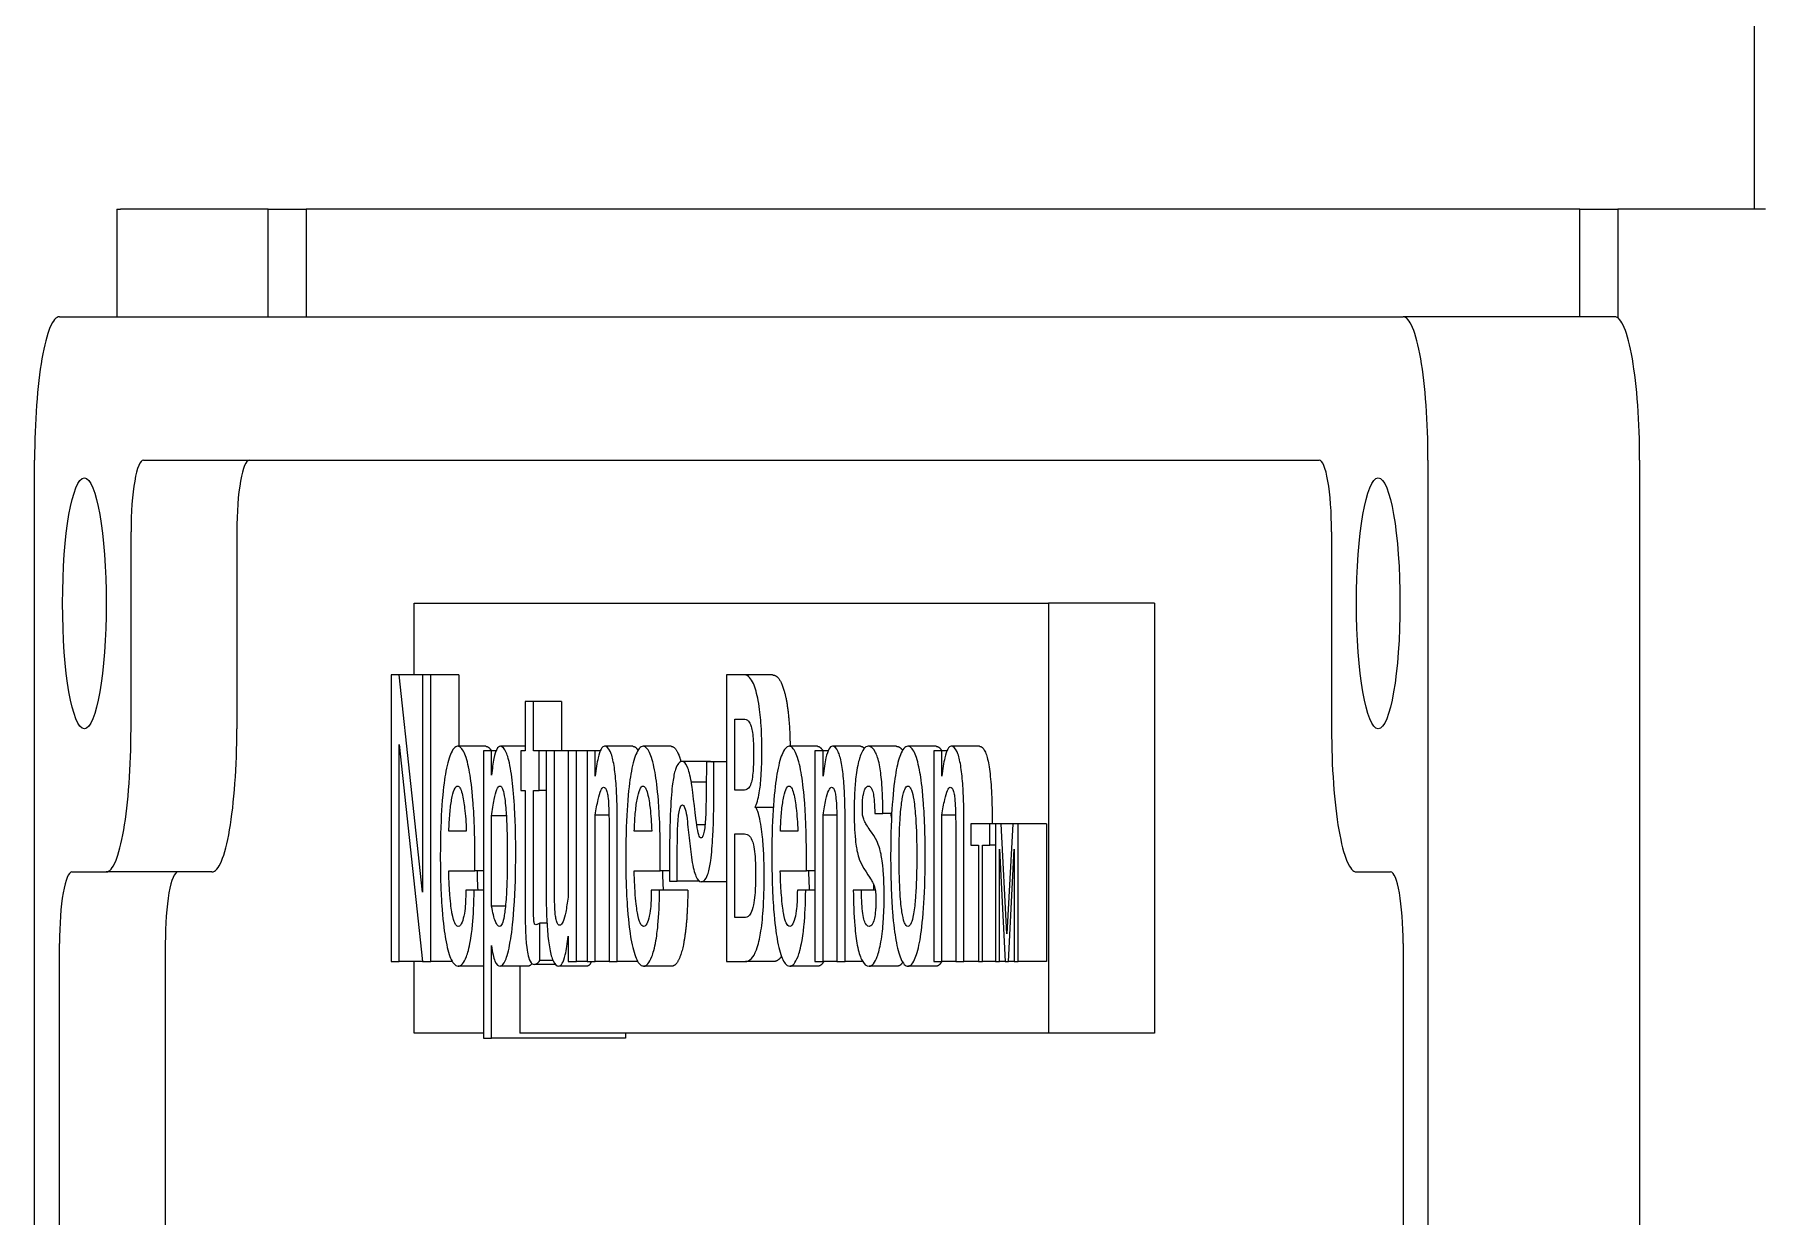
# Model space of a CAD drawing. Header units: inches. Extents: x 14 to 368, y 5 to 236.
# Drawn here: x 173.768 to 176.788, y 104.062 to 106.124 of the extents above; entities that cross this region are included whole.
import ezdxf

# ---------------------------------------------------------------- set-up
doc = ezdxf.new("R2010")
doc.units = ezdxf.units.IN
doc.header["$LTSCALE"] = 11
doc.header["$MEASUREMENT"] = 0
doc.layers.add('Visible (ANSI)', color=7, linetype='Continuous', lineweight=50)

msp = doc.modelspace()

# ---------------------------------------------------------------- linework, layer by layer
at = {"layer": 'Visible (ANSI)', "linetype": 'Continuous', "lineweight": 18}
for p, q in [((176.768587, 105.81876), (176.768587, 107.81876)), ((173.911223, 105.81876), (173.917869, 105.81876)), ((173.911223, 105.81876), (173.911223, 105.63126)), ((174.175451, 105.81876), (173.917869, 105.81876)), ((174.175451, 105.63126), (174.175451, 105.81876)), ((174.175451, 105.81876), (174.241437, 105.81876)), ((174.241437, 105.81876), (174.241437, 105.63126)), ((176.464134, 105.81876), (174.241437, 105.81876)), ((176.464134, 105.63126), (176.464134, 105.81876)), ((176.464134, 105.81876), (176.53012, 105.81876)), ((176.53012, 105.81876), (176.53012, 105.629436)), ((176.787702, 105.81876), (176.53012, 105.81876)), ((173.811332, 105.63126), (176.155583, 105.63126)), ((176.524886, 105.63126), (176.155583, 105.63126)), ((173.76792, 102.943725), (173.76792, 105.38126)), ((173.957848, 105.381225), (176.009067, 105.381225)), ((176.198995, 105.38126), (176.198995, 97.88126)), ((176.568298, 105.38126), (176.568298, 97.88126)), ((173.936142, 104.91251), (173.936142, 105.256225)), ((174.120794, 105.256225), (174.120794, 104.91251)), ((176.030773, 105.256225), (176.030773, 104.91251)), ((174.429954, 105.131225), (175.536961, 105.131225)), ((174.429954, 105.006225), (174.429954, 105.131225)), ((175.536961, 105.131225), (175.536961, 104.381225)), ((175.721613, 105.131225), (175.536961, 105.131225)), ((175.721613, 105.131225), (175.721613, 104.381225)), ((174.390029, 105.006225), (174.390029, 104.506225)), ((174.404089, 105.006225), (174.390029, 105.006225)), ((174.444953, 105.006225), (174.404089, 105.006225)), ((174.444953, 104.627176), (174.404089, 105.006225)), ((174.459101, 105.006225), (174.444953, 105.006225)), ((174.444953, 105.006225), (174.444953, 104.627176)), ((174.508342, 105.006225), (174.459101, 105.006225)), ((174.459101, 104.506225), (174.459101, 105.006225)), ((174.508342, 105.006225), (174.508342, 104.881731)), ((174.975001, 105.006225), (174.975001, 104.506225)), ((175.006373, 105.006225), (174.975001, 105.006225)), ((175.055614, 105.006225), (175.006373, 105.006225)), ((174.638173, 104.960172), (174.623761, 104.960172)), ((174.623761, 104.960172), (174.623761, 104.873634)), ((174.638173, 104.873634), (174.638173, 104.960172)), ((174.687414, 104.960172), (174.638173, 104.960172)), ((174.687414, 104.960172), (174.687414, 104.873634)), ((174.989676, 104.929302), (175.005319, 104.929302)), ((174.989676, 104.805314), (174.989676, 104.929302)), ((174.404089, 104.884767), (174.444953, 104.506225)), ((174.404089, 104.506225), (174.404089, 104.884767)), ((174.555144, 104.881731), (174.505903, 104.881731)), ((174.623761, 104.881731), (174.58065, 104.881731)), ((174.811599, 104.881731), (174.762359, 104.881731)), ((174.878701, 104.881731), (174.829461, 104.881731)), ((175.133612, 104.881731), (175.084372, 104.881731)), ((175.20915, 104.881731), (175.15991, 104.881731)), ((175.271331, 104.881731), (175.222091, 104.881731)), ((175.340893, 104.881731), (175.291653, 104.881731)), ((175.416432, 104.881731), (175.367191, 104.881731)), ((174.565272, 104.873634), (174.550948, 104.873634)), ((174.550948, 104.873634), (174.550948, 104.372622)), ((174.565272, 104.83163), (174.565272, 104.873634)), ((174.572968, 104.873634), (174.565272, 104.873634)), ((174.623761, 104.873634), (174.61638, 104.873634)), ((174.61638, 104.873634), (174.61638, 104.804808)), ((174.648016, 104.873634), (174.638173, 104.873634)), ((174.648016, 104.804808), (174.648016, 104.873634)), ((174.660281, 104.873634), (174.648016, 104.873634)), ((174.674781, 104.873634), (174.660281, 104.873634)), ((174.660281, 104.873634), (174.660281, 104.636792)), ((174.674781, 104.639322), (174.674781, 104.873634)), ((174.698772, 104.873634), (174.674781, 104.873634)), ((174.713096, 104.873634), (174.698772, 104.873634)), ((174.698772, 104.873634), (174.698772, 104.618573)), ((174.713096, 104.506225), (174.713096, 104.873634)), ((174.731865, 104.873634), (174.713096, 104.873634)), ((174.746189, 104.873634), (174.731865, 104.873634)), ((174.731865, 104.873634), (174.731865, 104.506225)), ((174.746189, 104.829605), (174.746189, 104.873634)), ((174.754685, 104.873634), (174.746189, 104.873634)), ((174.947121, 104.855415), (174.897881, 104.855415)), ((174.953244, 104.854403), (174.940062, 104.854403)), ((174.975001, 104.854403), (174.953244, 104.854403)), ((174.953244, 104.824545), (174.953244, 104.854403)), ((175.14374, 104.873634), (175.129416, 104.873634)), ((175.129416, 104.873634), (175.129416, 104.506225)), ((175.14374, 104.829605), (175.14374, 104.873634)), ((175.152236, 104.873634), (175.14374, 104.873634)), ((175.351022, 104.873634), (175.336697, 104.873634)), ((175.336697, 104.873634), (175.336697, 104.506225)), ((175.359517, 104.873634), (175.351022, 104.873634)), ((175.351022, 104.829605), (175.351022, 104.873634)), ((174.939755, 104.818978), (174.913787, 104.818978)), ((174.61638, 104.804808), (174.623761, 104.804808)), ((174.623761, 104.804808), (174.623761, 104.617561)), ((174.638173, 104.61503), (174.638173, 104.804808)), ((174.638173, 104.804808), (174.648016, 104.804808)), ((174.660281, 104.804808), (174.648016, 104.804808)), ((175.006285, 104.805314), (174.989676, 104.805314)), ((174.565272, 104.602885), (174.565272, 104.760273)), ((174.591043, 104.760273), (174.565272, 104.760273)), ((174.746189, 104.506225), (174.746189, 104.761792)), ((174.769991, 104.761792), (174.746189, 104.761792)), ((175.056738, 104.774969), (175.025063, 104.774969)), ((175.14374, 104.506225), (175.14374, 104.761792)), ((175.167542, 104.761792), (175.14374, 104.761792)), ((175.233866, 104.764322), (175.248015, 104.764322)), ((175.263314, 104.764322), (175.248015, 104.764322)), ((175.374823, 104.761792), (175.351022, 104.761792)), ((175.351022, 104.506225), (175.351022, 104.761792)), ((174.521106, 104.733958), (174.4907, 104.733958)), ((174.77018, 104.740537), (174.77018, 104.506225)), ((174.784592, 104.506225), (174.784592, 104.743067)), ((174.844664, 104.733958), (174.814258, 104.733958)), ((174.937687, 104.744585), (174.923102, 104.744585)), ((174.989676, 104.728897), (175.006373, 104.728897)), ((174.989676, 104.583148), (174.989676, 104.728897)), ((175.099575, 104.733958), (175.069169, 104.733958)), ((175.167731, 104.740537), (175.167731, 104.506225)), ((175.182143, 104.506225), (175.182143, 104.743067)), ((175.375012, 104.740537), (175.375012, 104.506225)), ((175.389424, 104.506225), (175.389424, 104.743067)), ((175.434782, 104.746225), (175.401331, 104.746225)), ((175.401331, 104.746225), (175.401331, 104.709302)), ((175.444611, 104.746225), (175.434782, 104.746225)), ((175.434782, 104.709302), (175.434782, 104.746225)), ((175.45406, 104.746225), (175.444611, 104.746225)), ((175.444611, 104.746225), (175.444611, 104.506225)), ((175.47456, 104.746225), (175.45406, 104.746225)), ((175.464226, 104.554322), (175.45406, 104.746225)), ((175.47456, 104.746225), (175.464226, 104.554322)), ((175.483967, 104.746225), (175.47456, 104.746225)), ((175.533207, 104.746225), (175.483967, 104.746225)), ((175.483967, 104.506225), (175.483967, 104.746225)), ((175.533207, 104.746225), (175.533207, 104.506225)), ((175.401331, 104.709302), (175.414492, 104.709302)), ((175.414492, 104.709302), (175.414492, 104.506225)), ((175.421537, 104.709302), (175.434782, 104.709302)), ((175.421537, 104.506225), (175.421537, 104.709302)), ((175.444611, 104.709302), (175.434782, 104.709302)), ((175.45136, 104.702014), (175.461231, 104.506225)), ((175.45136, 104.506225), (175.45136, 104.702014)), ((175.467263, 104.506225), (175.477175, 104.702014)), ((175.477175, 104.702014), (175.477175, 104.506225)), ((174.536046, 104.664626), (174.536046, 104.689423)), ((174.859603, 104.664626), (174.859603, 104.689423)), ((174.875559, 104.676771), (174.875559, 104.646407)), ((175.114514, 104.664626), (175.114514, 104.689423)), ((173.833045, 104.66251), (173.89273, 104.66251)), ((174.077381, 104.66251), (173.89273, 104.66251)), ((174.490524, 104.664626), (174.536046, 104.664626)), ((174.550948, 104.664626), (174.536046, 104.664626)), ((174.814082, 104.664626), (174.859603, 104.664626)), ((174.875559, 104.664626), (174.859603, 104.664626)), ((174.875559, 104.646407), (174.888829, 104.646407)), ((174.927771, 104.646407), (174.888829, 104.646407)), ((174.975001, 104.645395), (174.930923, 104.645395)), ((175.068993, 104.664626), (175.114514, 104.664626)), ((175.129416, 104.664626), (175.114514, 104.664626)), ((175.231384, 104.641649), (175.231384, 104.630719)), ((176.074185, 104.66251), (176.133871, 104.66251)), ((174.534903, 104.630719), (174.520227, 104.630719)), ((174.550948, 104.630719), (174.534903, 104.630719)), ((174.858461, 104.630719), (174.843785, 104.630719)), ((174.907701, 104.630719), (174.858461, 104.630719)), ((175.113372, 104.630719), (175.098696, 104.630719)), ((175.129416, 104.630719), (175.113372, 104.630719)), ((175.210666, 104.630719), (175.196342, 104.630719)), ((175.234838, 104.630719), (175.210666, 104.630719)), ((174.589484, 104.602885), (174.565272, 104.602885)), ((175.007955, 104.583148), (174.989676, 104.583148)), ((174.649334, 104.507743), (174.649334, 104.573026)), ((174.661837, 104.573026), (174.649334, 104.573026)), ((174.698772, 104.550253), (174.698772, 104.506225)), ((173.811339, 102.943725), (173.811339, 104.53751)), ((173.99599, 104.53751), (173.99599, 102.943725)), ((174.565272, 104.372622), (174.565272, 104.534059)), ((176.155577, 104.53751), (176.155577, 98.72501)), ((174.390029, 104.506225), (174.404089, 104.506225)), ((174.444953, 104.506225), (174.404089, 104.506225)), ((174.429954, 104.381225), (174.429954, 104.506225)), ((174.444953, 104.506225), (174.459101, 104.506225)), ((174.496704, 104.506225), (174.459101, 104.506225)), ((174.550948, 104.498128), (174.506958, 104.498128)), ((174.629188, 104.498128), (174.579947, 104.498128)), ((174.614512, 104.498128), (174.614512, 104.381225)), ((174.676358, 104.501164), (174.639843, 104.501164)), ((174.672299, 104.507743), (174.649334, 104.507743)), ((174.731667, 104.498128), (174.682427, 104.498128)), ((174.698772, 104.506225), (174.713096, 104.506225)), ((174.731865, 104.506225), (174.713096, 104.506225)), ((174.731865, 104.506225), (174.746189, 104.506225)), ((174.77018, 104.506225), (174.746189, 104.506225)), ((174.77018, 104.506225), (174.784592, 104.506225)), ((174.820261, 104.506225), (174.784592, 104.506225)), ((174.879756, 104.498128), (174.830515, 104.498128)), ((174.975001, 104.506225), (175.007955, 104.506225)), ((175.057195, 104.506225), (175.007955, 104.506225)), ((175.134667, 104.498128), (175.085427, 104.498128)), ((175.129416, 104.506225), (175.14374, 104.506225)), ((175.167731, 104.506225), (175.14374, 104.506225)), ((175.167731, 104.506225), (175.182143, 104.506225)), ((175.212556, 104.506225), (175.182143, 104.506225)), ((175.273264, 104.498128), (175.224024, 104.498128)), ((175.340893, 104.498128), (175.291653, 104.498128)), ((175.336697, 104.506225), (175.351022, 104.506225)), ((175.375012, 104.506225), (175.351022, 104.506225)), ((175.375012, 104.506225), (175.389424, 104.506225)), ((175.414492, 104.506225), (175.389424, 104.506225)), ((175.414492, 104.506225), (175.421537, 104.506225)), ((175.444611, 104.506225), (175.421537, 104.506225)), ((175.444611, 104.506225), (175.45136, 104.506225)), ((175.461231, 104.506225), (175.45136, 104.506225)), ((175.461231, 104.506225), (175.467263, 104.506225)), ((175.477175, 104.506225), (175.467263, 104.506225)), ((175.477175, 104.506225), (175.483967, 104.506225)), ((175.533207, 104.506225), (175.483967, 104.506225)), ((174.550948, 104.381225), (174.429954, 104.381225)), ((174.550948, 104.372622), (174.565272, 104.372622)), ((174.799164, 104.372622), (174.565272, 104.372622)), ((175.536961, 104.381225), (174.614512, 104.381225)), ((174.799164, 104.381225), (174.799164, 104.372622)), ((175.721613, 104.381225), (175.536961, 104.381225))]:
    msp.add_line(p, q, dxfattribs=at)
for centre, major_axis, start_param, end_param in [((173.811332, 105.38126), (0, 0.25), 0, 1.57079633), ((176.155583, 105.38126), (0, 0.25), 4.71238898, 6.28318531), ((176.524886, 105.38126), (0, 0.25), 4.71238898, 6.28318531), ((173.957848, 105.256225), (0, 0.125), 0, 1.57079633), ((174.1425, 105.256225), (0, 0.125), 0, 1.57079633), ((176.009067, 105.256225), (0, 0.125), 4.71238898, 6.28318531), ((173.89273, 104.91251), (0, -0.25), 0, 1.57079633), ((174.077381, 104.91251), (0, -0.25), 0, 1.57079633), ((176.074185, 104.91251), (0, -0.25), 4.71238898, 6.28318531), ((173.833045, 104.53751), (0, 0.125), 0, 1.57079633), ((174.017696, 104.53751), (0, 0.125), 0, 1.57079633), ((176.133871, 104.53751), (0, 0.125), 4.71238898, 6.28318531)]:
    msp.add_ellipse(centre, major_axis=major_axis, ratio=0.17364818, start_param=start_param, end_param=end_param, dxfattribs=at)
for centre in [(173.854745, 105.13126), (176.112171, 105.13126)]:
    msp.add_ellipse(centre, major_axis=(0, 0.21875), ratio=0.17364818, dxfattribs=at)
for points, degree, knots in [([(175.036867, 104.873634), (175.036867, 104.882307), (175.03673, 104.89093), (175.036141, 104.907609), (175.035706, 104.915522), (175.034284, 104.933946), (175.032869, 104.947978), (175.028234, 104.973195), (175.025438, 104.983497), (175.018263, 104.999463), (175.013221, 105.006225), (175.006373, 105.006225)], 3, [-1.37022204, -1.37022204, -1.37022204, -1.37022204, -1.13367687, -1.13367687, -0.90603204, -0.90603204, -0.58386018, -0.58386018, -0.30050429, -0.30050429, 0, 0, 0, 0]), ([(175.055614, 105.006225), (175.06238, 105.006225), (175.073541, 104.988512), (175.081626, 104.954099), (175.085805, 104.907378), (175.086067, 104.881731)], 2, [0, 0, 0, 1, 2, 3, 3.86507372, 3.86507372, 3.86507372]), ([(175.005319, 104.929302), (175.007945, 104.929302), (175.010894, 104.928437), (175.014751, 104.923866), (175.016491, 104.921252), (175.019127, 104.913086), (175.019875, 104.909278), (175.021142, 104.901038), (175.02153, 104.896284), (175.022223, 104.884498), (175.022367, 104.876048), (175.022367, 104.868067)], 3, [-0.217883978, -0.217883978, -0.217883978, -0.217883978, -0.151492323, -0.151492323, -0.118749394, -0.118749394, -0.094641913, -0.094641913, -0.060812242, -0.060812242, 0, 0, 0, 0]), ([(174.505903, 104.881731), (174.503732, 104.881731), (174.501572, 104.880618), (174.497128, 104.875549), (174.495171, 104.871747), (174.490168, 104.859347), (174.487215, 104.848033), (174.482628, 104.821364), (174.480316, 104.804119), (174.476988, 104.756895), (174.475761, 104.728563), (174.475761, 104.689929)], 3, [-1.49193162, -1.49193162, -1.49193162, -1.49193162, -1.29030138, -1.29030138, -1.0712515, -1.0712515, -0.64119148, -0.64119148, -0.29439022, -0.29439022, 0, 0, 0, 0]), ([(174.536046, 104.689423), (174.536046, 104.706899), (174.535796, 104.724429), (174.53451, 104.761977), (174.533509, 104.776865), (174.531017, 104.808616), (174.528929, 104.824308), (174.524483, 104.849946), (174.521623, 104.860694), (174.515587, 104.874984), (174.511536, 104.881731), (174.505903, 104.881731)], 3, [-0.953742878, -0.953742878, -0.953742878, -0.953742878, -0.864238922, -0.864238922, -0.757751945, -0.757751945, -0.52950742, -0.52950742, -0.247180323, -0.247180323, 0, 0, 0, 0]), ([(174.58065, 104.881731), (174.578482, 104.881731), (174.576303, 104.880219), (174.572407, 104.872926), (174.570734, 104.867767), (174.567584, 104.852627), (174.566283, 104.842713), (174.565272, 104.83163)], 3, [-0.275184465, -0.275184465, -0.275184465, -0.275184465, -0.180024512, -0.180024512, -0.095399098, -0.095399098, 0, 0, 0, 0]), ([(174.607366, 104.692966), (174.607366, 104.712049), (174.607087, 104.731141), (174.605984, 104.763182), (174.605202, 104.780979), (174.602319, 104.81571), (174.600527, 104.830652), (174.595621, 104.857679), (174.592906, 104.865944), (174.587628, 104.878498), (174.584172, 104.881731), (174.58065, 104.881731)], 3, [-0.558955892, -0.558955892, -0.558955892, -0.558955892, -0.427301963, -0.427301963, -0.333627639, -0.333627639, -0.250557772, -0.250557772, -0.154511048, -0.154511048, 0, 0, 0, 0]), ([(174.762359, 104.881731), (174.760269, 104.881731), (174.758187, 104.88027), (174.75433, 104.873448), (174.752617, 104.868495), (174.749062, 104.853067), (174.747466, 104.842023), (174.746189, 104.829605)], 3, [-0.286997863, -0.286997863, -0.286997863, -0.286997863, -0.195305384, -0.195305384, -0.109970073, -0.109970073, 0, 0, 0, 0]), ([(174.784592, 104.743067), (174.784592, 104.757388), (174.784414, 104.772001), (174.783559, 104.798135), (174.78295, 104.810041), (174.7811, 104.832544), (174.779866, 104.842804), (174.776585, 104.860729), (174.774614, 104.867527), (174.769259, 104.8793), (174.765758, 104.881731), (174.762359, 104.881731)], 3, [-0.549838036, -0.549838036, -0.549838036, -0.549838036, -0.440760651, -0.440760651, -0.347374274, -0.347374274, -0.251258835, -0.251258835, -0.149149172, -0.149149172, 0, 0, 0, 0]), ([(174.829461, 104.881731), (174.827289, 104.881731), (174.82513, 104.880618), (174.820685, 104.875549), (174.818728, 104.871747), (174.813726, 104.859347), (174.810772, 104.848033), (174.806186, 104.821364), (174.803874, 104.804119), (174.800546, 104.756895), (174.799318, 104.728563), (174.799318, 104.689929)], 3, [-1.49193162, -1.49193162, -1.49193162, -1.49193162, -1.29030138, -1.29030138, -1.0712515, -1.0712515, -0.64119148, -0.64119148, -0.29439022, -0.29439022, 0, 0, 0, 0]), ([(174.859603, 104.689423), (174.859603, 104.706899), (174.859354, 104.724429), (174.858067, 104.761977), (174.857066, 104.776865), (174.854575, 104.808616), (174.852487, 104.824308), (174.84804, 104.849946), (174.84518, 104.860694), (174.839144, 104.874984), (174.835094, 104.881731), (174.829461, 104.881731)], 3, [-0.953742878, -0.953742878, -0.953742878, -0.953742878, -0.864238922, -0.864238922, -0.757751945, -0.757751945, -0.52950742, -0.52950742, -0.247180323, -0.247180323, 0, 0, 0, 0]), ([(174.878701, 104.881731), (174.885468, 104.881731), (174.893506, 104.862925), (174.895613, 104.855039)], 2, [0, 0, 0, 1, 1.42925795, 1.42925795, 1.42925795]), ([(175.084372, 104.881731), (175.0822, 104.881731), (175.080041, 104.880618), (175.075597, 104.875549), (175.073639, 104.871747), (175.068637, 104.859347), (175.065683, 104.848033), (175.061097, 104.821364), (175.058785, 104.804119), (175.055457, 104.756895), (175.05423, 104.728563), (175.05423, 104.689929)], 3, [-1.49193162, -1.49193162, -1.49193162, -1.49193162, -1.29030138, -1.29030138, -1.0712515, -1.0712515, -0.64119148, -0.64119148, -0.29439022, -0.29439022, 0, 0, 0, 0]), ([(175.114514, 104.689423), (175.114514, 104.706899), (175.114265, 104.724429), (175.112978, 104.761977), (175.111978, 104.776865), (175.109486, 104.808616), (175.107398, 104.824308), (175.102951, 104.849946), (175.100091, 104.860694), (175.094056, 104.874984), (175.090005, 104.881731), (175.084372, 104.881731)], 3, [-0.953742878, -0.953742878, -0.953742878, -0.953742878, -0.864238922, -0.864238922, -0.757751945, -0.757751945, -0.52950742, -0.52950742, -0.247180323, -0.247180323, 0, 0, 0, 0]), ([(175.15991, 104.881731), (175.157821, 104.881731), (175.155738, 104.88027), (175.151881, 104.873448), (175.150168, 104.868495), (175.146613, 104.853067), (175.145017, 104.842023), (175.14374, 104.829605)], 3, [-0.286997863, -0.286997863, -0.286997863, -0.286997863, -0.195305384, -0.195305384, -0.109970073, -0.109970073, 0, 0, 0, 0]), ([(175.182143, 104.743067), (175.182143, 104.757388), (175.181966, 104.772001), (175.181111, 104.798135), (175.180501, 104.810041), (175.178651, 104.832544), (175.177417, 104.842804), (175.174136, 104.860729), (175.172166, 104.867527), (175.16681, 104.8793), (175.163309, 104.881731), (175.15991, 104.881731)], 3, [-0.549838036, -0.549838036, -0.549838036, -0.549838036, -0.440760651, -0.440760651, -0.347374274, -0.347374274, -0.251258835, -0.251258835, -0.149149172, -0.149149172, 0, 0, 0, 0]), ([(175.222091, 104.881731), (175.219617, 104.881731), (175.217144, 104.880397), (175.211972, 104.873714), (175.209846, 104.868566), (175.206731, 104.859653), (175.20453, 104.852098), (175.200785, 104.829509), (175.199744, 104.818602), (175.198234, 104.797717), (175.197836, 104.784756), (175.197836, 104.771407)], 3, [-0.380184833, -0.380184833, -0.380184833, -0.380184833, -0.319898495, -0.319898495, -0.251008997, -0.251008997, -0.172372504, -0.172372504, -0.101722902, -0.101722902, 0, 0, 0, 0]), ([(175.248015, 104.764322), (175.24797, 104.774348), (175.247786, 104.784421), (175.247065, 104.803037), (175.246566, 104.811612), (175.244897, 104.831057), (175.243589, 104.840909), (175.239951, 104.859169), (175.237613, 104.866188), (175.231028, 104.87918), (175.226413, 104.881731), (175.222091, 104.881731)], 3, [-0.545887419, -0.545887419, -0.545887419, -0.545887419, -0.469637173, -0.469637173, -0.400904814, -0.400904814, -0.30477701, -0.30477701, -0.189676686, -0.189676686, 0, 0, 0, 0]), ([(175.291653, 104.881731), (175.289345, 104.881731), (175.287043, 104.880604), (175.282244, 104.875255), (175.280175, 104.871158), (175.275516, 104.859598), (175.272822, 104.849196), (175.268464, 104.823687), (175.266147, 104.806158), (175.262833, 104.759406), (175.261511, 104.730696), (175.261511, 104.689929)], 3, [-1.56801299, -1.56801299, -1.56801299, -1.56801299, -1.35973826, -1.35973826, -1.12707481, -1.12707481, -0.69333235, -0.69333235, -0.31064426, -0.31064426, 0, 0, 0, 0]), ([(175.321795, 104.689929), (175.321795, 104.707367), (175.321547, 104.724874), (175.320268, 104.762044), (175.31928, 104.776791), (175.316552, 104.811362), (175.314275, 104.826636), (175.310232, 104.849946), (175.307372, 104.860694), (175.301337, 104.874984), (175.297286, 104.881731), (175.291653, 104.881731)], 3, [-0.854658685, -0.854658685, -0.854658685, -0.854658685, -0.788718433, -0.788718433, -0.711388555, -0.711388555, -0.52950742, -0.52950742, -0.247180323, -0.247180323, 0, 0, 0, 0]), ([(175.367191, 104.881731), (175.365102, 104.881731), (175.363019, 104.88027), (175.359162, 104.873448), (175.357449, 104.868495), (175.353894, 104.853067), (175.352299, 104.842023), (175.351022, 104.829605)], 3, [-0.286997863, -0.286997863, -0.286997863, -0.286997863, -0.195305384, -0.195305384, -0.109970073, -0.109970073, 0, 0, 0, 0]), ([(175.389424, 104.743067), (175.389424, 104.757388), (175.389247, 104.772001), (175.388392, 104.798135), (175.387782, 104.810041), (175.385932, 104.832544), (175.384698, 104.842804), (175.381417, 104.860729), (175.379447, 104.867527), (175.374091, 104.8793), (175.37059, 104.881731), (175.367191, 104.881731)], 3, [-0.549838036, -0.549838036, -0.549838036, -0.549838036, -0.440760651, -0.440760651, -0.347374274, -0.347374274, -0.251258835, -0.251258835, -0.149149172, -0.149149172, 0, 0, 0, 0]), ([(174.897881, 104.855415), (174.895687, 104.855415), (174.89346, 104.854414), (174.889549, 104.849778), (174.887668, 104.846561), (174.884159, 104.835622), (174.882667, 104.828366), (174.88021, 104.810815), (174.87879, 104.797547), (174.876692, 104.759985), (174.875559, 104.73004), (174.875559, 104.676771)], 3, [-2.38343253, -2.38343253, -2.38343253, -2.38343253, -1.8060438, -1.8060438, -1.33277788, -1.33277788, -0.86133468, -0.86133468, -0.40590851, -0.40590851, 0, 0, 0, 0]), ([(174.913787, 104.818978), (174.911662, 104.830724), (174.909251, 104.840036), (174.903753, 104.852633), (174.900853, 104.855415), (174.897881, 104.855415)], 3, [-0.259669604, -0.259669604, -0.259669604, -0.259669604, -0.130428825, -0.130428825, 0, 0, 0, 0]), ([(174.940062, 104.854403), (174.939657, 104.806009), (174.939493, 104.791503), (174.939305, 104.777286), (174.939122, 104.768306), (174.938832, 104.762298)], 3, [-0.0733444233, -0.0733444233, -0.0733444233, -0.0733444233, -0.047519074, -0.047519074, 0, 0, 0, 0]), ([(175.022367, 104.868067), (175.022367, 104.861974), (175.022278, 104.855786), (175.021849, 104.844643), (175.021543, 104.839612), (175.020598, 104.829817), (175.019952, 104.825398), (175.018484, 104.818697), (175.01742, 104.814863), (175.012915, 104.806831), (175.009557, 104.805314), (175.006285, 104.805314)], 3, [-0.570946972, -0.570946972, -0.570946972, -0.570946972, -0.453612383, -0.453612383, -0.351244571, -0.351244571, -0.237936486, -0.237936486, -0.143553355, -0.143553355, 0, 0, 0, 0]), ([(175.024828, 104.77495), (175.026282, 104.777823), (175.027698, 104.781439), (175.03022, 104.79016), (175.031329, 104.795065), (175.03372, 104.809095), (175.034785, 104.818647), (175.036501, 104.843401), (175.036867, 104.85856), (175.036867, 104.873634)], 3, [-0.332004447, -0.332004447, -0.332004447, -0.332004447, -0.264558277, -0.264558277, -0.202993513, -0.202993513, -0.114860808, -0.114860808, 0, 0, 0, 0]), ([(174.923102, 104.744585), (174.922527, 104.749583), (174.916235, 104.80428), (174.914117, 104.817462), (174.913985, 104.818221), (174.91385, 104.818786), (174.913817, 104.818908), (174.913787, 104.818978)], 3, [-0.0812338479, -0.0812338479, -0.0812338479, -0.0812338479, -0.0063211266, -0.0063211266, -0.0014322504, -0.0014322504, 0, 0, 0, 0]), ([(174.930923, 104.645395), (174.933132, 104.645395), (174.93538, 104.64641), (174.940358, 104.652423), (174.942116, 104.657426), (174.944749, 104.665767), (174.946286, 104.673368), (174.949282, 104.695064), (174.950448, 104.709768), (174.952794, 104.754146), (174.953244, 104.789657), (174.953244, 104.824545)], 3, [-0.589636819, -0.589636819, -0.589636819, -0.589636819, -0.553532833, -0.553532833, -0.506526146, -0.506526146, -0.40328783, -0.40328783, -0.265842047, -0.265842047, 0, 0, 0, 0]), ([(174.4907, 104.733958), (174.491019, 104.744524), (174.49157, 104.754745), (174.493228, 104.773417), (174.494275, 104.781528), (174.496958, 104.796403), (174.498464, 104.802108), (174.501953, 104.810454), (174.503901, 104.812399), (174.505903, 104.812399)], 3, [-0.311667492, -0.311667492, -0.311667492, -0.311667492, -0.237050543, -0.237050543, -0.16576507, -0.16576507, -0.087852602, -0.087852602, 0, 0, 0, 0]), ([(174.505903, 104.812399), (174.507329, 104.812399), (174.508741, 104.81142), (174.511423, 104.807044), (174.512649, 104.803833), (174.515903, 104.79155), (174.517367, 104.781153), (174.519659, 104.761833), (174.520585, 104.748332), (174.521106, 104.733958)], 3, [-0.251457438, -0.251457438, -0.251457438, -0.251457438, -0.21404187, -0.21404187, -0.178283825, -0.178283825, -0.111899249, -0.111899249, 0, 0, 0, 0]), ([(174.565272, 104.760273), (174.56656, 104.770597), (174.568032, 104.780511), (174.571123, 104.795995), (174.572702, 104.802049), (174.576151, 104.810315), (174.577925, 104.812399), (174.579772, 104.812399)], 3, [-0.260849088, -0.260849088, -0.260849088, -0.260849088, -0.163914804, -0.163914804, -0.081029131, -0.081029131, 0, 0, 0, 0]), ([(174.579772, 104.812399), (174.580668, 104.812399), (174.58156, 104.8119), (174.583263, 104.809701), (174.584059, 104.808088), (174.586107, 104.802137), (174.587208, 104.796916), (174.589744, 104.779918), (174.590589, 104.768056), (174.592208, 104.74028), (174.592602, 104.716601), (174.592602, 104.692966)], 3, [-0.343912155, -0.343912155, -0.343912155, -0.343912155, -0.317867105, -0.317867105, -0.293187958, -0.293187958, -0.251194999, -0.251194999, -0.180100274, -0.180100274, 0, 0, 0, 0]), ([(174.746189, 104.761792), (174.747645, 104.771488), (174.749265, 104.780829), (174.752506, 104.795254), (174.754124, 104.800962), (174.757444, 104.808408), (174.759083, 104.810375), (174.760777, 104.810375)], 3, [-0.254147783, -0.254147783, -0.254147783, -0.254147783, -0.156374809, -0.156374809, -0.074354364, -0.074354364, 0, 0, 0, 0]), ([(174.760777, 104.810375), (174.761851, 104.810375), (174.762957, 104.809869), (174.764904, 104.807302), (174.76578, 104.805446), (174.767313, 104.799883), (174.767819, 104.796831), (174.768777, 104.789484), (174.769184, 104.783713), (174.770003, 104.766975), (174.77018, 104.753646), (174.77018, 104.740537)], 3, [-0.243715019, -0.243715019, -0.243715019, -0.243715019, -0.209104446, -0.209104446, -0.179401679, -0.179401679, -0.150757457, -0.150757457, -0.099891353, -0.099891353, 0, 0, 0, 0]), ([(174.814258, 104.733958), (174.814577, 104.744524), (174.815127, 104.754745), (174.816785, 104.773417), (174.817832, 104.781528), (174.820515, 104.796403), (174.822022, 104.802108), (174.82551, 104.810454), (174.827459, 104.812399), (174.829461, 104.812399)], 3, [-0.311667492, -0.311667492, -0.311667492, -0.311667492, -0.237050543, -0.237050543, -0.16576507, -0.16576507, -0.087852602, -0.087852602, 0, 0, 0, 0]), ([(174.829461, 104.812399), (174.830886, 104.812399), (174.832298, 104.81142), (174.83498, 104.807044), (174.836206, 104.803833), (174.839461, 104.79155), (174.840924, 104.781153), (174.843216, 104.761833), (174.844142, 104.748332), (174.844664, 104.733958)], 3, [-0.251457438, -0.251457438, -0.251457438, -0.251457438, -0.21404187, -0.21404187, -0.178283825, -0.178283825, -0.111899249, -0.111899249, 0, 0, 0, 0]), ([(175.069169, 104.733958), (175.069488, 104.744524), (175.070038, 104.754745), (175.071697, 104.773417), (175.072743, 104.781528), (175.075426, 104.796403), (175.076933, 104.802108), (175.080422, 104.810454), (175.08237, 104.812399), (175.084372, 104.812399)], 3, [-0.311667492, -0.311667492, -0.311667492, -0.311667492, -0.237050543, -0.237050543, -0.16576507, -0.16576507, -0.087852602, -0.087852602, 0, 0, 0, 0]), ([(175.084372, 104.812399), (175.085797, 104.812399), (175.08721, 104.81142), (175.089892, 104.807044), (175.091117, 104.803833), (175.094372, 104.79155), (175.095835, 104.781153), (175.098128, 104.761833), (175.099053, 104.748332), (175.099575, 104.733958)], 3, [-0.251457438, -0.251457438, -0.251457438, -0.251457438, -0.21404187, -0.21404187, -0.178283825, -0.178283825, -0.111899249, -0.111899249, 0, 0, 0, 0]), ([(175.14374, 104.761792), (175.145196, 104.771488), (175.146817, 104.780829), (175.150057, 104.795254), (175.151675, 104.800962), (175.154996, 104.808408), (175.156634, 104.810375), (175.158328, 104.810375)], 3, [-0.254147783, -0.254147783, -0.254147783, -0.254147783, -0.156374809, -0.156374809, -0.074354364, -0.074354364, 0, 0, 0, 0]), ([(175.158328, 104.810375), (175.159402, 104.810375), (175.160508, 104.809869), (175.162455, 104.807302), (175.163331, 104.805446), (175.164865, 104.799883), (175.16537, 104.796831), (175.166329, 104.789484), (175.166735, 104.783713), (175.167554, 104.766975), (175.167731, 104.753646), (175.167731, 104.740537)], 3, [-0.243715019, -0.243715019, -0.243715019, -0.243715019, -0.209104446, -0.209104446, -0.179401679, -0.179401679, -0.150757457, -0.150757457, -0.099891353, -0.099891353, 0, 0, 0, 0]), ([(175.21216, 104.776468), (175.21216, 104.778628), (175.212197, 104.780775), (175.212354, 104.784913), (175.212471, 104.786864), (175.212922, 104.792233), (175.213341, 104.795233), (175.214624, 104.801792), (175.215605, 104.804771), (175.218546, 104.811097), (175.220791, 104.812399), (175.222882, 104.812399)], 3, [-0.199332402, -0.199332402, -0.199332402, -0.199332402, -0.182867861, -0.182867861, -0.167049192, -0.167049192, -0.137423155, -0.137423155, -0.091748754, -0.091748754, 0, 0, 0, 0]), ([(175.222882, 104.812399), (175.224985, 104.812399), (175.227051, 104.810946), (175.229734, 104.804808), (175.230586, 104.80197), (175.232033, 104.794487), (175.232589, 104.790128), (175.233535, 104.778648), (175.233788, 104.771496), (175.233866, 104.764322)], 3, [-0.223385569, -0.223385569, -0.223385569, -0.223385569, -0.140059831, -0.140059831, -0.096765916, -0.096765916, -0.05477189, -0.05477189, 0, 0, 0, 0]), ([(175.276274, 104.689929), (175.276274, 104.703412), (175.276428, 104.717391), (175.27729, 104.744377), (175.277927, 104.754558), (175.279583, 104.775713), (175.280768, 104.784267), (175.283296, 104.79885), (175.284771, 104.803506), (175.287769, 104.810598), (175.289692, 104.812399), (175.291653, 104.812399)], 3, [-0.22807944, -0.22807944, -0.22807944, -0.22807944, -0.205294754, -0.205294754, -0.181748055, -0.181748055, -0.142221383, -0.142221383, -0.086038211, -0.086038211, 0, 0, 0, 0]), ([(175.291653, 104.812399), (175.292734, 104.812399), (175.293808, 104.811822), (175.296192, 104.808973), (175.297175, 104.806708), (175.299333, 104.801063), (175.300649, 104.795453), (175.30329, 104.779013), (175.304378, 104.767673), (175.306433, 104.736895), (175.307032, 104.715676), (175.307032, 104.689929)], 3, [-0.485256347, -0.485256347, -0.485256347, -0.485256347, -0.453784115, -0.453784115, -0.414355835, -0.414355835, -0.320828378, -0.320828378, -0.196193606, -0.196193606, 0, 0, 0, 0]), ([(175.351022, 104.761792), (175.352477, 104.771488), (175.354098, 104.780829), (175.357338, 104.795254), (175.358956, 104.800962), (175.362277, 104.808408), (175.363915, 104.810375), (175.365609, 104.810375)], 3, [-0.254147783, -0.254147783, -0.254147783, -0.254147783, -0.156374809, -0.156374809, -0.074354364, -0.074354364, 0, 0, 0, 0]), ([(175.365609, 104.810375), (175.366683, 104.810375), (175.36779, 104.809869), (175.369736, 104.807302), (175.370612, 104.805446), (175.372146, 104.799883), (175.372651, 104.796831), (175.37361, 104.789484), (175.374016, 104.783713), (175.374836, 104.766975), (175.375012, 104.753646), (175.375012, 104.740537)], 3, [-0.243715019, -0.243715019, -0.243715019, -0.243715019, -0.209104446, -0.209104446, -0.179401679, -0.179401679, -0.150757457, -0.150757457, -0.099891353, -0.099891353, 0, 0, 0, 0]), ([(174.889884, 104.738512), (174.890127, 104.744199), (174.890463, 104.749863), (174.89133, 104.759597), (174.891831, 104.76379), (174.893116, 104.771168), (174.893877, 104.774074), (174.895793, 104.778543), (174.896922, 104.779504), (174.898056, 104.779504)], 3, [-0.174010342, -0.174010342, -0.174010342, -0.174010342, -0.129365784, -0.129365784, -0.090658973, -0.090658973, -0.049771795, -0.049771795, 0, 0, 0, 0]), ([(174.898056, 104.779504), (174.898741, 104.779504), (174.899418, 104.779108), (174.900765, 104.777489), (174.90142, 104.776274), (174.903441, 104.77125), (174.904683, 104.766181), (174.90579, 104.760273)], 3, [-0.126574619, -0.126574619, -0.126574619, -0.126574619, -0.096544816, -0.096544816, -0.066224916, -0.066224916, 0, 0, 0, 0]), ([(174.90579, 104.760273), (174.907099, 104.747247), (174.908472, 104.734425), (174.911372, 104.708776), (174.912906, 104.695953), (174.91449, 104.68335)], 3, [-0.23324276, -0.23324276, -0.23324276, -0.23324276, -0.118545851, -0.118545851, 0, 0, 0, 0]), ([(174.938832, 104.762298), (174.938595, 104.756701), (174.938268, 104.751107), (174.937423, 104.741557), (174.936936, 104.737454), (174.935667, 104.730207), (174.93489, 104.727305), (174.932963, 104.722799), (174.931815, 104.721812), (174.930659, 104.721812)], 3, [-0.172747525, -0.172747525, -0.172747525, -0.172747525, -0.128926767, -0.128926767, -0.091254657, -0.091254657, -0.050695576, -0.050695576, 0, 0, 0, 0]), ([(175.04091, 104.656022), (175.04091, 104.667794), (175.040655, 104.679383), (175.03964, 104.70248), (175.038906, 104.713116), (175.036576, 104.735191), (175.034724, 104.747861), (175.030153, 104.767098), (175.028819, 104.77038), (175.026969, 104.774037), (175.02591, 104.775133), (175.024828, 104.77495)], 3, [-0.236404936, -0.236404936, -0.236404936, -0.236404936, -0.1893821, -0.1893821, -0.141231453, -0.141231453, -0.08584592, -0.08584592, -0.047520192, -0.047520192, 0, 0, 0, 0]), ([(175.197836, 104.771407), (175.197836, 104.761585), (175.197978, 104.751502), (175.198647, 104.734806), (175.199111, 104.726822), (175.20114, 104.707112), (175.202601, 104.700131), (175.204949, 104.690049), (175.207536, 104.678806), (175.218576, 104.662601)], 3, [-1.28758631, -1.28758631, -1.28758631, -1.28758631, -1.00763885, -1.00763885, -0.79953504, -0.79953504, -0.49991727, -0.49991727, 0, 0, 0, 0]), ([(175.228066, 104.731933), (175.22195, 104.740387), (175.218728, 104.745634), (175.214939, 104.753251), (175.214036, 104.755726), (175.213149, 104.759159), (175.212875, 104.760389), (175.212572, 104.762459), (175.212482, 104.763232), (175.212156, 104.767935), (175.21216, 104.772304), (175.21216, 104.776468)], 3, [-0.131420243, -0.131420243, -0.131420243, -0.131420243, -0.085737183, -0.085737183, -0.052375851, -0.052375851, -0.038599816, -0.038599816, -0.031728135, -0.031728135, 0, 0, 0, 0]), ([(175.261647, 104.764322), (175.261656, 104.764193), (175.2619, 104.760671), (175.262946, 104.757071)], 2, [0.967342139, 0.967342139, 0.967342139, 1, 1.895114341, 1.895114341, 1.895114341]), ([(174.888829, 104.646407), (174.888918, 104.665277), (174.88906, 104.688984), (174.889432, 104.720486), (174.889625, 104.731988), (174.889884, 104.738512)], 3, [-0.129093531, -0.129093531, -0.129093531, -0.129093531, -0.050994454, -0.050994454, 0, 0, 0, 0]), ([(174.930659, 104.721812), (174.929986, 104.721812), (174.929324, 104.722285), (174.928001, 104.72421), (174.927361, 104.725661), (174.925358, 104.731697), (174.924144, 104.737833), (174.923102, 104.744585)], 3, [-0.128632551, -0.128632551, -0.128632551, -0.128632551, -0.099126524, -0.099126524, -0.068837122, -0.068837122, 0, 0, 0, 0]), ([(175.006373, 104.728897), (175.009453, 104.728897), (175.013029, 104.72791), (175.016974, 104.722976), (175.01914, 104.720129), (175.021692, 104.712125), (175.022696, 104.70847), (175.024458, 104.696645), (175.024899, 104.69073), (175.025706, 104.676451), (175.025882, 104.66597), (175.025882, 104.656022)], 3, [-0.627216897, -0.627216897, -0.627216897, -0.627216897, -0.26355814, -0.26355814, -0.153530989, -0.153530989, -0.114232774, -0.114232774, -0.075797609, -0.075797609, 0, 0, 0, 0]), ([(175.250124, 104.618067), (175.250124, 104.628364), (175.249957, 104.638797), (175.249049, 104.660164), (175.248357, 104.668155), (175.246468, 104.685739), (175.244918, 104.692955), (175.242591, 104.70259), (175.239436, 104.71617), (175.228066, 104.731933)], 3, [-1.26579165, -1.26579165, -1.26579165, -1.26579165, -1.09964579, -1.09964579, -0.91097669, -0.91097669, -0.51319308, -0.51319308, 0, 0, 0, 0]), ([(174.475761, 104.689929), (174.475761, 104.673166), (174.475989, 104.656275), (174.476905, 104.628932), (174.477559, 104.613815), (174.480789, 104.572068), (174.483119, 104.556118), (174.487446, 104.531239), (174.490426, 104.520042), (174.496653, 104.505362), (174.500914, 104.498128), (174.506958, 104.498128)], 3, [-1.15207317, -1.15207317, -1.15207317, -1.15207317, -0.93289171, -0.93289171, -0.78803686, -0.78803686, -0.5752915, -0.5752915, -0.26521632, -0.26521632, 0, 0, 0, 0]), ([(174.592602, 104.692966), (174.592602, 104.677445), (174.592442, 104.661226), (174.591629, 104.633773), (174.591059, 104.621335), (174.589162, 104.598082), (174.588026, 104.590451), (174.586094, 104.579717), (174.584966, 104.575288), (174.5823, 104.568913), (174.580836, 104.56746), (174.579332, 104.56746)], 3, [-0.302907609, -0.302907609, -0.302907609, -0.302907609, -0.236448124, -0.236448124, -0.183771951, -0.183771951, -0.126677605, -0.126677605, -0.065974246, -0.065974246, 0, 0, 0, 0]), ([(174.579947, 104.498128), (174.583275, 104.498128), (174.586494, 104.501523), (174.591895, 104.514433), (174.594933, 104.524024), (174.599875, 104.5527), (174.60233, 104.570438), (174.606723, 104.631878), (174.607366, 104.664913), (174.607366, 104.692966)], 3, [-1.00371193, -1.00371193, -1.00371193, -1.00371193, -0.65582579, -0.65582579, -0.39249245, -0.39249245, -0.21376441, -0.21376441, 0, 0, 0, 0]), ([(174.799318, 104.689929), (174.799318, 104.673166), (174.799546, 104.656275), (174.800463, 104.628932), (174.801117, 104.613815), (174.804346, 104.572068), (174.806677, 104.556118), (174.811004, 104.531239), (174.813984, 104.520042), (174.82021, 104.505362), (174.824471, 104.498128), (174.830515, 104.498128)], 3, [-1.15207317, -1.15207317, -1.15207317, -1.15207317, -0.93289171, -0.93289171, -0.78803686, -0.78803686, -0.5752915, -0.5752915, -0.26521632, -0.26521632, 0, 0, 0, 0]), ([(174.91449, 104.68335), (174.91555, 104.677162), (174.916702, 104.671592), (174.919181, 104.662004), (174.920479, 104.658049), (174.924743, 104.6482), (174.927806, 104.645395), (174.930923, 104.645395)], 3, [-0.267811712, -0.267811712, -0.267811712, -0.267811712, -0.201580456, -0.201580456, -0.136795366, -0.136795366, 0, 0, 0, 0]), ([(175.05423, 104.689929), (175.05423, 104.673166), (175.054457, 104.656275), (175.055374, 104.628932), (175.056028, 104.613815), (175.059258, 104.572068), (175.061588, 104.556118), (175.065915, 104.531239), (175.068895, 104.520042), (175.075121, 104.505362), (175.079383, 104.498128), (175.085427, 104.498128)], 3, [-1.15207317, -1.15207317, -1.15207317, -1.15207317, -0.93289171, -0.93289171, -0.78803686, -0.78803686, -0.5752915, -0.5752915, -0.26521632, -0.26521632, 0, 0, 0, 0]), ([(175.261511, 104.689929), (175.261511, 104.672507), (175.261747, 104.654942), (175.26294, 104.619424), (175.263823, 104.605151), (175.26657, 104.569772), (175.268763, 104.554352), (175.273002, 104.529931), (175.27587, 104.519153), (175.283087, 104.502084), (175.287327, 104.498128), (175.291653, 104.498128)], 3, [-0.559807611, -0.559807611, -0.559807611, -0.559807611, -0.508752242, -0.508752242, -0.453813618, -0.453813618, -0.343491309, -0.343491309, -0.189844967, -0.189844967, 0, 0, 0, 0]), ([(175.291653, 104.56746), (175.290527, 104.56746), (175.289401, 104.568024), (175.286977, 104.570913), (175.286, 104.573194), (175.283742, 104.579365), (175.282358, 104.585547), (175.280106, 104.599932), (175.27889, 104.609806), (175.276941, 104.641627), (175.276274, 104.661763), (175.276274, 104.689929)], 3, [-0.87203894, -0.87203894, -0.87203894, -0.87203894, -0.787716776, -0.787716776, -0.686621698, -0.686621698, -0.437031514, -0.437031514, -0.214626715, -0.214626715, 0, 0, 0, 0]), ([(175.291653, 104.498128), (175.293918, 104.498128), (175.296175, 104.499241), (175.300956, 104.504551), (175.303009, 104.508663), (175.307642, 104.520024), (175.310376, 104.530571), (175.314788, 104.556341), (175.317146, 104.574037), (175.320482, 104.621095), (175.321795, 104.649728), (175.321795, 104.689929)], 3, [-1.52764829, -1.52764829, -1.52764829, -1.52764829, -1.33812293, -1.33812293, -1.12021306, -1.12021306, -0.68610543, -0.68610543, -0.3063334, -0.3063334, 0, 0, 0, 0]), ([(175.307032, 104.689929), (175.307032, 104.676365), (175.306866, 104.662437), (175.305938, 104.634554), (175.305239, 104.624011), (175.30404, 104.608794), (175.303059, 104.598599), (175.300036, 104.581153), (175.298577, 104.576453), (175.29554, 104.569263), (175.293615, 104.56746), (175.291653, 104.56746)], 3, [-0.322924908, -0.322924908, -0.322924908, -0.322924908, -0.268030343, -0.268030343, -0.208102325, -0.208102325, -0.144086963, -0.144086963, -0.086096364, -0.086096364, 0, 0, 0, 0]), ([(174.506958, 104.56746), (174.504871, 104.56746), (174.502802, 104.569219), (174.499583, 104.576423), (174.497891, 104.581352), (174.49515, 104.59655), (174.493725, 104.605831), (174.491934, 104.629726), (174.490797, 104.646304), (174.490524, 104.664626)], 3, [-1.96156648, -1.96156648, -1.96156648, -1.96156648, -1.05825772, -1.05825772, -0.46701751, -0.46701751, -0.14011971, -0.14011971, 0, 0, 0, 0]), ([(174.660281, 104.636792), (174.660281, 104.62244), (174.660459, 104.607792), (174.661315, 104.581609), (174.661925, 104.569682), (174.663774, 104.547184), (174.665005, 104.536939), (174.668276, 104.519057), (174.670238, 104.512278), (174.675567, 104.50055), (174.679047, 104.498128), (174.682427, 104.498128)], 3, [-0.548827562, -0.548827562, -0.548827562, -0.548827562, -0.439512351, -0.439512351, -0.34598462, -0.34598462, -0.250058124, -0.250058124, -0.148318491, -0.148318491, 0, 0, 0, 0]), ([(174.684009, 104.569484), (174.682921, 104.569484), (174.681798, 104.570012), (174.67987, 104.572671), (174.679025, 104.574523), (174.677593, 104.579848), (174.677101, 104.582732), (174.67615, 104.590111), (174.675757, 104.595836), (174.674954, 104.612555), (174.674781, 104.62608), (174.674781, 104.639322)], 3, [-0.253422966, -0.253422966, -0.253422966, -0.253422966, -0.213493453, -0.213493453, -0.180698068, -0.180698068, -0.150977621, -0.150977621, -0.100904321, -0.100904321, 0, 0, 0, 0]), ([(174.830515, 104.56746), (174.828428, 104.56746), (174.82636, 104.569219), (174.82314, 104.576423), (174.821449, 104.581352), (174.818708, 104.59655), (174.817282, 104.605831), (174.815491, 104.629726), (174.814355, 104.646304), (174.814082, 104.664626)], 3, [-1.96156648, -1.96156648, -1.96156648, -1.96156648, -1.05825772, -1.05825772, -0.46701751, -0.46701751, -0.14011971, -0.14011971, 0, 0, 0, 0]), ([(175.007955, 104.506225), (175.01152, 104.506225), (175.015164, 104.507658), (175.021658, 104.514573), (175.024616, 104.519497), (175.030802, 104.536133), (175.033042, 104.5468), (175.036501, 104.567017), (175.038008, 104.580373), (175.040398, 104.614637), (175.04091, 104.635347), (175.04091, 104.656022)], 3, [-0.534957751, -0.534957751, -0.534957751, -0.534957751, -0.44787355, -0.44787355, -0.373731161, -0.373731161, -0.28123866, -0.28123866, -0.157548974, -0.157548974, 0, 0, 0, 0]), ([(175.025882, 104.656022), (175.025882, 104.649988), (175.02579, 104.643929), (175.025368, 104.63266), (175.025062, 104.627477), (175.024023, 104.615731), (175.023204, 104.609845), (175.020864, 104.598404), (175.019289, 104.593886), (175.01462, 104.584867), (175.011135, 104.583148), (175.007955, 104.583148)], 3, [-0.361217471, -0.361217471, -0.361217471, -0.361217471, -0.315406386, -0.315406386, -0.273717942, -0.273717942, -0.215356644, -0.215356644, -0.139521638, -0.139521638, 0, 0, 0, 0]), ([(175.085427, 104.56746), (175.083339, 104.56746), (175.081271, 104.569219), (175.078051, 104.576423), (175.07636, 104.581352), (175.073619, 104.59655), (175.072194, 104.605831), (175.070402, 104.629726), (175.069266, 104.646304), (175.068993, 104.664626)], 3, [-1.96156648, -1.96156648, -1.96156648, -1.96156648, -1.05825772, -1.05825772, -0.46701751, -0.46701751, -0.14011971, -0.14011971, 0, 0, 0, 0]), ([(175.218576, 104.662601), (175.228017, 104.647994), (175.229768, 104.644857), (175.232094, 104.640307), (175.233243, 104.637516), (175.234471, 104.632682), (175.23482, 104.631045), (175.235239, 104.628046), (175.23543, 104.626377), (175.23575, 104.620018), (175.2358, 104.616065), (175.2358, 104.6125)], 3, [-0.257258169, -0.257258169, -0.257258169, -0.257258169, -0.188139614, -0.188139614, -0.088980101, -0.088980101, -0.05025383, -0.05025383, -0.027166149, -0.027166149, 0, 0, 0, 0]), ([(174.506958, 104.498128), (174.509515, 104.498128), (174.512058, 104.499466), (174.51653, 104.504711), (174.518945, 104.508523), (174.523411, 104.5204), (174.526007, 104.528785), (174.530347, 104.554136), (174.531491, 104.564948), (174.533557, 104.586438), (174.534451, 104.607552), (174.534903, 104.630719)], 3, [-0.510586724, -0.510586724, -0.510586724, -0.510586724, -0.395857325, -0.395857325, -0.305816844, -0.305816844, -0.233792858, -0.233792858, -0.177640706, -0.177640706, 0, 0, 0, 0]), ([(174.520227, 104.630719), (174.520142, 104.619879), (174.519886, 104.610453), (174.519312, 104.602586), (174.518883, 104.596816), (174.516621, 104.58385), (174.51524, 104.578739), (174.512124, 104.571265), (174.509804, 104.56746), (174.506958, 104.56746)], 3, [-1.35675121, -1.35675121, -1.35675121, -1.35675121, -0.38738366, -0.38738366, -0.25082013, -0.25082013, -0.12489258, -0.12489258, 0, 0, 0, 0]), ([(174.623761, 104.617561), (174.623761, 104.600718), (174.623842, 104.583795), (174.62448, 104.556851), (174.624985, 104.546976), (174.62673, 104.528305), (174.627721, 104.522611), (174.629261, 104.51499), (174.630501, 104.510229), (174.634567, 104.502576), (174.63721, 104.501164), (174.639843, 104.501164)], 3, [-0.456376523, -0.456376523, -0.456376523, -0.456376523, -0.347954157, -0.347954157, -0.281330285, -0.281330285, -0.211467672, -0.211467672, -0.115556849, -0.115556849, 0, 0, 0, 0]), ([(174.642216, 104.570496), (174.641594, 104.570496), (174.640955, 104.570519), (174.640111, 104.571948), (174.639889, 104.572658), (174.639511, 104.57442), (174.639331, 104.575519), (174.638951, 104.578731), (174.638758, 104.581748), (174.638383, 104.590381), (174.638173, 104.598135), (174.638173, 104.61503)], 3, [-0.460292219, -0.460292219, -0.460292219, -0.460292219, -0.324637621, -0.324637621, -0.26853254, -0.26853254, -0.218737319, -0.218737319, -0.128741654, -0.128741654, 0, 0, 0, 0]), ([(174.698772, 104.618573), (174.697507, 104.60915), (174.696082, 104.600219), (174.69309, 104.585987), (174.691561, 104.580365), (174.688009, 104.571779), (174.686049, 104.569484), (174.684009, 104.569484)], 3, [-0.259852508, -0.259852508, -0.259852508, -0.259852508, -0.169044662, -0.169044662, -0.089539798, -0.089539798, 0, 0, 0, 0]), ([(174.830515, 104.498128), (174.833072, 104.498128), (174.835615, 104.499466), (174.840087, 104.504711), (174.842502, 104.508523), (174.846968, 104.5204), (174.849564, 104.528785), (174.853904, 104.554136), (174.855049, 104.564948), (174.857114, 104.586438), (174.858008, 104.607552), (174.858461, 104.630719)], 3, [-0.510586724, -0.510586724, -0.510586724, -0.510586724, -0.395857325, -0.395857325, -0.305816844, -0.305816844, -0.233792858, -0.233792858, -0.177640706, -0.177640706, 0, 0, 0, 0]), ([(174.843785, 104.630719), (174.843699, 104.619879), (174.843444, 104.610453), (174.84287, 104.602586), (174.84244, 104.596816), (174.840178, 104.58385), (174.838797, 104.578739), (174.835682, 104.571265), (174.833361, 104.56746), (174.830515, 104.56746)], 3, [-1.35675121, -1.35675121, -1.35675121, -1.35675121, -0.38738366, -0.38738366, -0.25082013, -0.25082013, -0.12489258, -0.12489258, 0, 0, 0, 0]), ([(175.085427, 104.498128), (175.087984, 104.498128), (175.090526, 104.499466), (175.094998, 104.504711), (175.097413, 104.508523), (175.101879, 104.5204), (175.104476, 104.528785), (175.108816, 104.554136), (175.10996, 104.564948), (175.112025, 104.586438), (175.112919, 104.607552), (175.113372, 104.630719)], 3, [-0.510586724, -0.510586724, -0.510586724, -0.510586724, -0.395857325, -0.395857325, -0.305816844, -0.305816844, -0.233792858, -0.233792858, -0.177640706, -0.177640706, 0, 0, 0, 0]), ([(175.098696, 104.630719), (175.098611, 104.619879), (175.098355, 104.610453), (175.097781, 104.602586), (175.097351, 104.596816), (175.09509, 104.58385), (175.093709, 104.578739), (175.090593, 104.571265), (175.088273, 104.56746), (175.085427, 104.56746)], 3, [-1.35675121, -1.35675121, -1.35675121, -1.35675121, -0.38738366, -0.38738366, -0.25082013, -0.25082013, -0.12489258, -0.12489258, 0, 0, 0, 0]), ([(175.196342, 104.630719), (175.196567, 104.609495), (175.197299, 104.588102), (175.199995, 104.555862), (175.201451, 104.544323), (175.205426, 104.523457), (175.207907, 104.515469), (175.214821, 104.501028), (175.219537, 104.498128), (175.224024, 104.498128)], 3, [-0.594380343, -0.594380343, -0.594380343, -0.594380343, -0.432514362, -0.432514362, -0.322211878, -0.322211878, -0.196916309, -0.196916309, 0, 0, 0, 0]), ([(175.223936, 104.56746), (175.222537, 104.56746), (175.221106, 104.568001), (175.218561, 104.570618), (175.217401, 104.57248), (175.215258, 104.578059), (175.214289, 104.581705), (175.21263, 104.591264), (175.212001, 104.59688), (175.210934, 104.611846), (175.210692, 104.621351), (175.210666, 104.630719)], 3, [-0.287669746, -0.287669746, -0.287669746, -0.287669746, -0.226284129, -0.226284129, -0.174290962, -0.174290962, -0.123175282, -0.123175282, -0.071392159, -0.071392159, 0, 0, 0, 0]), ([(175.2358, 104.6125), (175.2358, 104.609489), (175.235744, 104.606507), (175.235508, 104.600705), (175.235333, 104.597958), (175.234634, 104.590067), (175.233965, 104.585587), (175.232615, 104.578972), (175.231682, 104.575032), (175.228114, 104.568498), (175.225932, 104.56746), (175.223936, 104.56746)], 3, [-0.374073525, -0.374073525, -0.374073525, -0.374073525, -0.320709979, -0.320709979, -0.268475703, -0.268475703, -0.163784914, -0.163784914, -0.087573633, -0.087573633, 0, 0, 0, 0]), ([(175.224024, 104.498128), (175.226534, 104.498128), (175.229044, 104.499407), (175.234261, 104.505727), (175.236421, 104.510554), (175.24042, 104.521271), (175.242667, 104.529706), (175.246777, 104.553033), (175.247966, 104.565837), (175.249653, 104.589087), (175.250124, 104.603312), (175.250124, 104.618067)], 3, [-0.343256409, -0.343256409, -0.343256409, -0.343256409, -0.303581547, -0.303581547, -0.258977781, -0.258977781, -0.192017911, -0.192017911, -0.112431426, -0.112431426, 0, 0, 0, 0]), ([(174.579332, 104.56746), (174.578017, 104.56746), (174.576711, 104.568163), (174.574165, 104.571146), (174.572949, 104.573356), (174.569303, 104.582543), (174.567151, 104.591742), (174.565272, 104.602885)], 3, [-0.23235467, -0.23235467, -0.23235467, -0.23235467, -0.174633939, -0.174633939, -0.118377074, -0.118377074, 0, 0, 0, 0]), ([(174.649334, 104.573026), (174.648653, 104.572732), (174.645789, 104.571494), (174.644471, 104.570861), (174.643723, 104.570496), (174.642216, 104.570496)], 3, [-0.296822188, -0.296822188, -0.296822188, -0.296822188, -0.06611673, -0.06611673, 0, 0, 0, 0]), ([(174.682427, 104.498128), (174.684529, 104.498128), (174.686624, 104.499582), (174.690507, 104.506363), (174.692235, 104.511287), (174.695839, 104.526686), (174.697466, 104.53776), (174.698772, 104.550253)], 3, [-0.289149274, -0.289149274, -0.289149274, -0.289149274, -0.196914302, -0.196914302, -0.111111337, -0.111111337, 0, 0, 0, 0]), ([(174.565272, 104.534059), (174.565953, 104.528007), (174.566777, 104.522693), (174.568753, 104.513419), (174.569874, 104.509714), (174.573827, 104.500242), (174.576969, 104.498128), (174.579947, 104.498128)], 3, [-0.242357309, -0.242357309, -0.242357309, -0.242357309, -0.187522898, -0.187522898, -0.130708149, -0.130708149, 0, 0, 0, 0]), ([(174.639843, 104.501164), (174.641369, 104.501164), (174.642898, 104.501759), (174.646064, 104.503953), (174.647711, 104.505648), (174.649334, 104.507743)], 3, [-0.13991373, -0.13991373, -0.13991373, -0.13991373, -0.072976112, -0.072976112, 0, 0, 0, 0]), ([(175.14497, 104.506225), (175.144894, 104.506097), (175.140028, 104.498128), (175.134667, 104.498128)], 2, [2.98399085, 2.98399085, 2.98399085, 3, 4, 4, 4])]:
    msp.add_open_spline(points, degree=degree, knots=knots, dxfattribs=at)
for points in [[(174.555144, 104.881731), (174.560452, 104.881731), (174.565057, 104.873634)], [(174.811599, 104.881731), (174.816611, 104.881731), (174.820493, 104.874685)], [(175.133612, 104.881731), (175.138921, 104.881731), (175.143526, 104.873634)], [(175.20915, 104.881731), (175.212643, 104.881731), (175.215587, 104.878309)], [(175.271331, 104.881731), (175.277551, 104.881731), (175.282279, 104.874689)], [(175.340893, 104.881731), (175.346202, 104.881731), (175.350807, 104.873634)], [(175.416432, 104.881731), (175.43841, 104.881731), (175.438662, 104.746225)], [(174.947121, 104.855415), (174.948674, 104.855415), (174.95015, 104.854403)], [(174.539765, 104.664626), (174.540001, 104.648785), (174.54115, 104.630719)], [(174.863322, 104.664626), (174.863558, 104.648785), (174.864708, 104.630719)], [(175.118234, 104.664626), (175.118469, 104.648785), (175.119619, 104.630719)], [(174.907701, 104.630719), (174.90691, 104.590233), (174.902077, 104.54418), (174.894695, 104.513816), (174.885116, 104.498128), (174.879756, 104.498128)], [(175.070981, 104.51533), (175.064977, 104.506225), (175.057195, 104.506225)], [(174.63558, 104.502658), (174.632517, 104.498128), (174.629188, 104.498128)], [(174.739411, 104.506225), (174.735962, 104.498128), (174.731667, 104.498128)], [(175.28251, 104.50484), (175.278243, 104.498128), (175.273264, 104.498128)], [(175.350813, 104.506225), (175.346184, 104.498128), (175.340893, 104.498128)]]:
    msp.add_open_spline(points, degree=2, dxfattribs=at)

doc.saveas('drawing.dxf')
